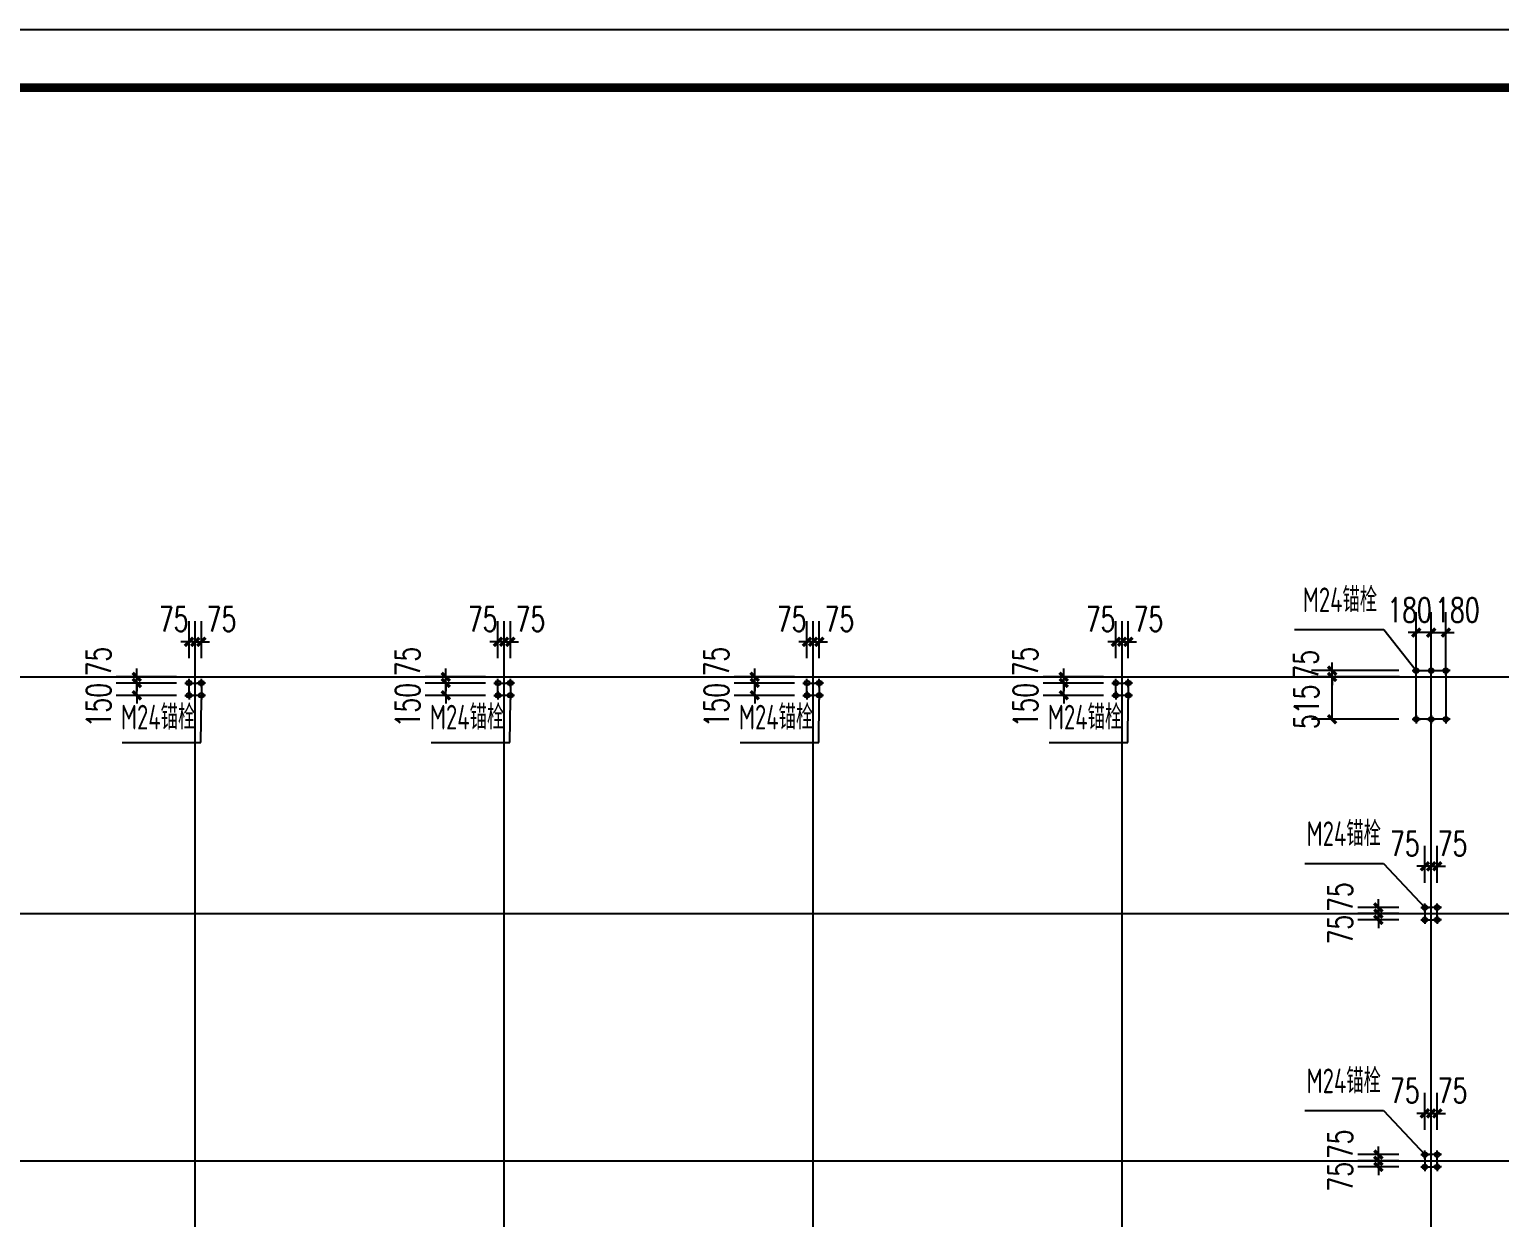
# Model space of a CAD drawing. Extents: x 180850 to 1399066, y 113487 to 334416.
# Drawn here: x 469407 to 505094, y 191532 to 220382 of the extents above; entities that cross this region are included whole.
import ezdxf
from ezdxf.enums import TextEntityAlignment as Align

# ---------------------------------------------------------------- set-up
doc = ezdxf.new("R2010")
doc.units = 0
doc.header["$LTSCALE"] = 1000
for name, color, linetype in [('AXIS', 3, 'Continuous'), ('DOTE', 1, 'Continuous'), ('PUB_TITLE', 4, 'Continuous'), ('TEXT', 7, 'Continuous')]:
    doc.layers.add(name, color=color, linetype=linetype)
doc.styles.add('_TCH_DIM_T3', font='SIMPLEX', dxfattribs={"width": 0.705882, "bigfont": 'GBCBIG'})
doc.styles.add('TSSD_Label', font='tssdeng.shx', dxfattribs={"width": 0.7, "bigfont": 'hztxt.shx'})
doc.dimstyles.new('TCH-200-2', dxfattribs={"dimtxt": 595, "dimasz": 200, "dimexe": 500, "dimexo": 600, "dimgap": 252.5, "dimtad": 1, "dimdec": 0, "dimlfac": 0.5, "dimzin": 0, "dimdsep": 46, "dimtxsty": '_TCH_DIM_T3', "dimblk": 'ARCHTICK', "dimcen": 0.09, "dimclrd": 124, "dimclre": 124, "dimclrt": 7, "dimazin": 2, "dimtfac": 1, "dimtdec": 0, "dimtix": 1, "dimtmove": 2, "dimatfit": 3, "dimfxl": 1, "dimtolj": 1, "dimtzin": 0, "dimarcsym": 0})

# ---------------------------------------------------------------- blocks, each defined once
blk = doc.blocks.new('_ArchTick')
at = {"color": 0, "linetype": 'ByBlock', "const_width": 0.4}
blk.add_lwpolyline([(-0.5, -0.5), (0.5, 0.5)], dxfattribs=at)
blk = doc.blocks.new('*D35')
at = {"color": 124, "linetype": 'ByBlock', "lineweight": -2, "transparency": 16777216}
for p, q in [((502152, 199062), (502152, 199262)), ((502651, 199062), (501652, 199062)), ((502651, 198912), (501652, 198912)), ((502152, 199062), (502152, 198912)), ((502152, 198912), (502152, 198712))]:
    blk.add_line(p, q, dxfattribs=at)
at = {"layer": 'Defpoints', "color": 0, "linetype": 'ByBlock', "transparency": 16777216}
for p in [(502152, 198912), (503251, 199062), (503251, 198912)]:
    blk.add_point(p, dxfattribs=at)
at = {"color": 124, "linetype": 'ByBlock', "lineweight": -2, "transparency": 16777216, "xscale": 200, "yscale": 200, "zscale": 200}
for p, rotation in [((502152, 199062), 270), ((502152, 198912), 90)]:
    blk.add_blockref('_ArchTick', p, dxfattribs=dict(at, rotation=rotation))
at = {"color": 7, "linetype": 'ByBlock', "transparency": 16777216, "insert": (501226, 199311), "char_height": 595, "attachment_point": 5, "rotation": 90, "style": '_TCH_DIM_T3'}
blk.add_mtext('\\A1;75', dxfattribs=at)
blk = doc.blocks.new('*D36')
at = {"color": 124, "linetype": 'ByBlock', "lineweight": -2, "transparency": 16777216}
for p, q in [((502651, 198912), (501652, 198912)), ((502152, 198912), (502152, 199112)), ((502152, 198762), (502152, 198912)), ((502651, 198762), (501652, 198762)), ((502152, 198762), (502152, 198562))]:
    blk.add_line(p, q, dxfattribs=at)
at = {"layer": 'Defpoints', "color": 0, "linetype": 'ByBlock', "transparency": 16777216}
for p in [(502152, 198912), (503251, 198912), (503251, 198762)]:
    blk.add_point(p, dxfattribs=at)
at = {"color": 124, "linetype": 'ByBlock', "lineweight": -2, "transparency": 16777216, "xscale": 200, "yscale": 200, "zscale": 200}
for p, rotation in [((502152, 198912), 270), ((502152, 198762), 90)]:
    blk.add_blockref('_ArchTick', p, dxfattribs=dict(at, rotation=rotation))
at = {"color": 7, "linetype": 'ByBlock', "transparency": 16777216, "insert": (501226, 198523), "char_height": 595, "attachment_point": 5, "rotation": 90, "style": '_TCH_DIM_T3'}
blk.add_mtext('\\A1;75', dxfattribs=at)
blk = doc.blocks.new('*D37')
at = {"color": 124, "linetype": 'ByBlock', "lineweight": -2, "transparency": 16777216}
for p, q in [((503281, 199662), (503281, 200562)), ((503431, 199662), (503431, 200562)), ((503281, 200062), (503081, 200062)), ((503431, 200062), (503281, 200062)), ((503431, 200062), (503631, 200062))]:
    blk.add_line(p, q, dxfattribs=at)
at = {"layer": 'Defpoints', "color": 0, "linetype": 'ByBlock', "transparency": 16777216}
for p in [(503281, 200062), (503281, 199062), (503431, 199062)]:
    blk.add_point(p, dxfattribs=at)
at = {"color": 124, "linetype": 'ByBlock', "lineweight": -2, "transparency": 16777216, "xscale": 200, "yscale": 200, "zscale": 200}
blk.add_blockref('_ArchTick', (503281, 200062), dxfattribs=at)
at = {"color": 124, "linetype": 'ByBlock', "lineweight": -2, "transparency": 16777216, "xscale": 200, "yscale": 200, "zscale": 200, "rotation": 180}
blk.add_blockref('_ArchTick', (503431, 200062), dxfattribs=at)
at = {"color": 7, "linetype": 'ByBlock', "transparency": 16777216, "insert": (502793, 200612), "char_height": 595, "attachment_point": 5, "style": '_TCH_DIM_T3'}
blk.add_mtext('\\A1;75', dxfattribs=at)
blk = doc.blocks.new('*D38')
at = {"color": 124, "linetype": 'ByBlock', "lineweight": -2, "transparency": 16777216}
for p, q in [((503431, 199662), (503431, 200562)), ((503581, 199662), (503581, 200562)), ((503431, 200062), (503231, 200062)), ((503431, 200062), (503581, 200062)), ((503581, 200062), (503781, 200062))]:
    blk.add_line(p, q, dxfattribs=at)
at = {"layer": 'Defpoints', "color": 0, "linetype": 'ByBlock', "transparency": 16777216}
for p in [(503581, 200062), (503431, 199062), (503581, 199062)]:
    blk.add_point(p, dxfattribs=at)
at = {"color": 124, "linetype": 'ByBlock', "lineweight": -2, "transparency": 16777216, "xscale": 200, "yscale": 200, "zscale": 200}
blk.add_blockref('_ArchTick', (503431, 200062), dxfattribs=at)
at = {"color": 124, "linetype": 'ByBlock', "lineweight": -2, "transparency": 16777216, "xscale": 200, "yscale": 200, "zscale": 200, "rotation": 180}
blk.add_blockref('_ArchTick', (503581, 200062), dxfattribs=at)
at = {"color": 7, "linetype": 'ByBlock', "transparency": 16777216, "insert": (503953, 200612), "char_height": 595, "attachment_point": 5, "style": '_TCH_DIM_T3'}
blk.add_mtext('\\A1;75', dxfattribs=at)
blk = doc.blocks.new('*D39')
at = {"color": 124, "linetype": 'ByBlock', "lineweight": -2, "transparency": 16777216}
for p, q in [((501029, 204812), (501029, 205012)), ((502651, 204812), (500529, 204812)), ((502661, 204662), (500529, 204662)), ((501029, 204662), (501029, 204812)), ((501029, 204662), (501029, 204462))]:
    blk.add_line(p, q, dxfattribs=at)
at = {"layer": 'Defpoints', "color": 0, "linetype": 'ByBlock', "transparency": 16777216}
for p in [(501029, 204812), (503251, 204812), (503261, 204662)]:
    blk.add_point(p, dxfattribs=at)
at = {"color": 124, "linetype": 'ByBlock', "lineweight": -2, "transparency": 16777216, "xscale": 200, "yscale": 200, "zscale": 200}
for p, rotation in [((501029, 204812), 270), ((501029, 204662), 90)]:
    blk.add_blockref('_ArchTick', p, dxfattribs=dict(at, rotation=rotation))
at = {"color": 7, "linetype": 'ByBlock', "transparency": 16777216, "insert": (500394, 204954), "char_height": 595, "attachment_point": 5, "rotation": 90, "style": '_TCH_DIM_T3'}
blk.add_mtext('\\A1;75', dxfattribs=at)
blk = doc.blocks.new('*D40')
at = {"color": 124, "linetype": 'ByBlock', "lineweight": -2, "transparency": 16777216}
for p, q in [((502651, 204662), (500529, 204662)), ((501029, 203632), (501029, 204662)), ((502651, 203632), (500529, 203632))]:
    blk.add_line(p, q, dxfattribs=at)
at = {"layer": 'Defpoints', "color": 0, "linetype": 'ByBlock', "transparency": 16777216}
for p in [(501029, 204662), (503251, 204662), (503251, 203632)]:
    blk.add_point(p, dxfattribs=at)
at = {"color": 124, "linetype": 'ByBlock', "lineweight": -2, "transparency": 16777216, "xscale": 200, "yscale": 200, "zscale": 200}
for p, rotation in [((501029, 204662), 90), ((501029, 203632), 270)]:
    blk.add_blockref('_ArchTick', p, dxfattribs=dict(at, rotation=rotation))
at = {"color": 7, "linetype": 'ByBlock', "transparency": 16777216, "insert": (500408, 203931), "char_height": 595, "attachment_point": 5, "rotation": 90, "style": '_TCH_DIM_T3'}
blk.add_mtext('\\A1;515', dxfattribs=at)
blk = doc.blocks.new('*D41')
at = {"color": 124, "linetype": 'ByBlock', "lineweight": -2, "transparency": 16777216}
for p, q in [((503431, 204912), (503431, 206236)), ((503791, 204912), (503791, 206236)), ((503431, 205736), (503231, 205736)), ((503431, 205736), (503791, 205736)), ((503791, 205736), (503991, 205736))]:
    blk.add_line(p, q, dxfattribs=at)
at = {"layer": 'Defpoints', "color": 0, "linetype": 'ByBlock', "transparency": 16777216}
for p in [(503791, 205736), (503431, 204312), (503791, 204312)]:
    blk.add_point(p, dxfattribs=at)
at = {"color": 124, "linetype": 'ByBlock', "lineweight": -2, "transparency": 16777216, "xscale": 200, "yscale": 200, "zscale": 200}
blk.add_blockref('_ArchTick', (503431, 205736), dxfattribs=at)
at = {"color": 124, "linetype": 'ByBlock', "lineweight": -2, "transparency": 16777216, "xscale": 200, "yscale": 200, "zscale": 200, "rotation": 180}
blk.add_blockref('_ArchTick', (503791, 205736), dxfattribs=at)
at = {"color": 7, "linetype": 'ByBlock', "transparency": 16777216, "insert": (504069, 206286), "char_height": 595, "attachment_point": 5, "style": '_TCH_DIM_T3'}
blk.add_mtext('\\A1;180', dxfattribs=at)
blk = doc.blocks.new('*D42')
at = {"color": 124, "linetype": 'ByBlock', "lineweight": -2, "transparency": 16777216}
for p, q in [((503071, 204912), (503071, 206236)), ((503431, 204912), (503431, 206236)), ((503071, 205736), (502871, 205736)), ((503431, 205736), (503071, 205736)), ((503431, 205736), (503631, 205736))]:
    blk.add_line(p, q, dxfattribs=at)
at = {"layer": 'Defpoints', "color": 0, "linetype": 'ByBlock', "transparency": 16777216}
for p in [(503071, 205736), (503071, 204312), (503431, 204312)]:
    blk.add_point(p, dxfattribs=at)
at = {"color": 124, "linetype": 'ByBlock', "lineweight": -2, "transparency": 16777216, "xscale": 200, "yscale": 200, "zscale": 200}
blk.add_blockref('_ArchTick', (503071, 205736), dxfattribs=at)
at = {"color": 124, "linetype": 'ByBlock', "lineweight": -2, "transparency": 16777216, "xscale": 200, "yscale": 200, "zscale": 200, "rotation": 180}
blk.add_blockref('_ArchTick', (503431, 205736), dxfattribs=at)
at = {"color": 7, "linetype": 'ByBlock', "transparency": 16777216, "insert": (502909, 206286), "char_height": 595, "attachment_point": 5, "style": '_TCH_DIM_T3'}
blk.add_mtext('\\A1;180', dxfattribs=at)
blk = doc.blocks.new('*D1096')
at = {"color": 124, "linetype": 'ByBlock', "lineweight": -2, "transparency": 16777216}
for p, q in [((502152, 193062), (502152, 193262)), ((502651, 193062), (501652, 193062)), ((502651, 192912), (501652, 192912)), ((502152, 193062), (502152, 192912)), ((502152, 192912), (502152, 192712))]:
    blk.add_line(p, q, dxfattribs=at)
at = {"layer": 'Defpoints', "color": 0, "linetype": 'ByBlock', "transparency": 16777216}
for p in [(502152, 192912), (503251, 193062), (503251, 192912)]:
    blk.add_point(p, dxfattribs=at)
at = {"color": 124, "linetype": 'ByBlock', "lineweight": -2, "transparency": 16777216, "xscale": 200, "yscale": 200, "zscale": 200}
for p, rotation in [((502152, 193062), 270), ((502152, 192912), 90)]:
    blk.add_blockref('_ArchTick', p, dxfattribs=dict(at, rotation=rotation))
at = {"color": 7, "linetype": 'ByBlock', "transparency": 16777216, "insert": (501226, 193311), "char_height": 595, "attachment_point": 5, "rotation": 90, "style": '_TCH_DIM_T3'}
blk.add_mtext('\\A1;75', dxfattribs=at)
blk = doc.blocks.new('*D1097')
at = {"color": 124, "linetype": 'ByBlock', "lineweight": -2, "transparency": 16777216}
for p, q in [((502152, 192912), (502152, 193112)), ((502651, 192912), (501652, 192912)), ((502651, 192762), (501652, 192762)), ((502152, 192762), (502152, 192912)), ((502152, 192762), (502152, 192562))]:
    blk.add_line(p, q, dxfattribs=at)
at = {"layer": 'Defpoints', "color": 0, "linetype": 'ByBlock', "transparency": 16777216}
for p in [(502152, 192912), (503251, 192912), (503251, 192762)]:
    blk.add_point(p, dxfattribs=at)
at = {"color": 124, "linetype": 'ByBlock', "lineweight": -2, "transparency": 16777216, "xscale": 200, "yscale": 200, "zscale": 200}
for p, rotation in [((502152, 192912), 270), ((502152, 192762), 90)]:
    blk.add_blockref('_ArchTick', p, dxfattribs=dict(at, rotation=rotation))
at = {"color": 7, "linetype": 'ByBlock', "transparency": 16777216, "insert": (501226, 192523), "char_height": 595, "attachment_point": 5, "rotation": 90, "style": '_TCH_DIM_T3'}
blk.add_mtext('\\A1;75', dxfattribs=at)
blk = doc.blocks.new('*D1098')
at = {"color": 124, "linetype": 'ByBlock', "lineweight": -2, "transparency": 16777216}
for p, q in [((503281, 193662), (503281, 194562)), ((503431, 193662), (503431, 194562)), ((503281, 194062), (503081, 194062)), ((503431, 194062), (503281, 194062)), ((503431, 194062), (503631, 194062))]:
    blk.add_line(p, q, dxfattribs=at)
at = {"layer": 'Defpoints', "color": 0, "linetype": 'ByBlock', "transparency": 16777216}
for p in [(503281, 194062), (503281, 193062), (503431, 193062)]:
    blk.add_point(p, dxfattribs=at)
at = {"color": 124, "linetype": 'ByBlock', "lineweight": -2, "transparency": 16777216, "xscale": 200, "yscale": 200, "zscale": 200}
blk.add_blockref('_ArchTick', (503281, 194062), dxfattribs=at)
at = {"color": 124, "linetype": 'ByBlock', "lineweight": -2, "transparency": 16777216, "xscale": 200, "yscale": 200, "zscale": 200, "rotation": 180}
blk.add_blockref('_ArchTick', (503431, 194062), dxfattribs=at)
at = {"color": 7, "linetype": 'ByBlock', "transparency": 16777216, "insert": (502793, 194612), "char_height": 595, "attachment_point": 5, "style": '_TCH_DIM_T3'}
blk.add_mtext('\\A1;75', dxfattribs=at)
blk = doc.blocks.new('*D1099')
at = {"color": 124, "linetype": 'ByBlock', "lineweight": -2, "transparency": 16777216}
for p, q in [((503431, 193662), (503431, 194562)), ((503581, 193662), (503581, 194562)), ((503431, 194062), (503231, 194062)), ((503431, 194062), (503581, 194062)), ((503581, 194062), (503781, 194062))]:
    blk.add_line(p, q, dxfattribs=at)
at = {"layer": 'Defpoints', "color": 0, "linetype": 'ByBlock', "transparency": 16777216}
for p in [(503581, 194062), (503431, 193062), (503581, 193062)]:
    blk.add_point(p, dxfattribs=at)
at = {"color": 124, "linetype": 'ByBlock', "lineweight": -2, "transparency": 16777216, "xscale": 200, "yscale": 200, "zscale": 200}
blk.add_blockref('_ArchTick', (503431, 194062), dxfattribs=at)
at = {"color": 124, "linetype": 'ByBlock', "lineweight": -2, "transparency": 16777216, "xscale": 200, "yscale": 200, "zscale": 200, "rotation": 180}
blk.add_blockref('_ArchTick', (503581, 194062), dxfattribs=at)
at = {"color": 7, "linetype": 'ByBlock', "transparency": 16777216, "insert": (503953, 194612), "char_height": 595, "attachment_point": 5, "style": '_TCH_DIM_T3'}
blk.add_mtext('\\A1;75', dxfattribs=at)
blk = doc.blocks.new('*D1145')
at = {"color": 124, "linetype": 'ByBlock', "lineweight": -2, "transparency": 16777216}
for p, q in [((494513, 204662), (494513, 204862)), ((495481, 204662), (494013, 204662)), ((495481, 204512), (494013, 204512)), ((494513, 204512), (494513, 204662)), ((494513, 204512), (494513, 204312))]:
    blk.add_line(p, q, dxfattribs=at)
at = {"layer": 'Defpoints', "color": 0, "linetype": 'ByBlock', "transparency": 16777216}
for p in [(494513, 204662), (496081, 204662), (496081, 204512)]:
    blk.add_point(p, dxfattribs=at)
at = {"color": 124, "linetype": 'ByBlock', "lineweight": -2, "transparency": 16777216, "xscale": 200, "yscale": 200, "zscale": 200}
for p, rotation in [((494513, 204662), 270), ((494513, 204512), 90)]:
    blk.add_blockref('_ArchTick', p, dxfattribs=dict(at, rotation=rotation))
at = {"color": 7, "linetype": 'ByBlock', "transparency": 16777216, "insert": (493587, 205031), "char_height": 595, "attachment_point": 5, "rotation": 90, "style": '_TCH_DIM_T3'}
blk.add_mtext('\\A1;75', dxfattribs=at)
blk = doc.blocks.new('*D1146')
at = {"color": 124, "linetype": 'ByBlock', "lineweight": -2, "transparency": 16777216}
for p, q in [((495481, 204512), (494013, 204512)), ((494513, 204512), (494513, 204712)), ((494513, 204212), (494513, 204512)), ((495481, 204212), (494013, 204212)), ((494513, 204212), (494513, 204012))]:
    blk.add_line(p, q, dxfattribs=at)
at = {"layer": 'Defpoints', "color": 0, "linetype": 'ByBlock', "transparency": 16777216}
for p in [(494513, 204512), (496081, 204512), (496081, 204212)]:
    blk.add_point(p, dxfattribs=at)
at = {"color": 124, "linetype": 'ByBlock', "lineweight": -2, "transparency": 16777216, "xscale": 200, "yscale": 200, "zscale": 200}
for p, rotation in [((494513, 204512), 270), ((494513, 204212), 90)]:
    blk.add_blockref('_ArchTick', p, dxfattribs=dict(at, rotation=rotation))
at = {"color": 7, "linetype": 'ByBlock', "transparency": 16777216, "insert": (493587, 203973), "char_height": 595, "attachment_point": 5, "rotation": 90, "style": '_TCH_DIM_T3'}
blk.add_mtext('\\A1;150', dxfattribs=at)
blk = doc.blocks.new('*D1147')
at = {"color": 124, "linetype": 'ByBlock', "lineweight": -2, "transparency": 16777216}
for p, q in [((495931, 205112), (495931, 206012)), ((496081, 205112), (496081, 206012)), ((495931, 205512), (495731, 205512)), ((495931, 205512), (496081, 205512)), ((496081, 205512), (496281, 205512))]:
    blk.add_line(p, q, dxfattribs=at)
at = {"layer": 'Defpoints', "color": 0, "linetype": 'ByBlock', "transparency": 16777216}
for p in [(496081, 205512), (495931, 204512), (496081, 204512)]:
    blk.add_point(p, dxfattribs=at)
at = {"color": 124, "linetype": 'ByBlock', "lineweight": -2, "transparency": 16777216, "xscale": 200, "yscale": 200, "zscale": 200}
blk.add_blockref('_ArchTick', (495931, 205512), dxfattribs=at)
at = {"color": 124, "linetype": 'ByBlock', "lineweight": -2, "transparency": 16777216, "xscale": 200, "yscale": 200, "zscale": 200, "rotation": 180}
blk.add_blockref('_ArchTick', (496081, 205512), dxfattribs=at)
at = {"color": 7, "linetype": 'ByBlock', "transparency": 16777216, "insert": (496569, 206062), "char_height": 595, "attachment_point": 5, "style": '_TCH_DIM_T3'}
blk.add_mtext('\\A1;75', dxfattribs=at)
blk = doc.blocks.new('*D1148')
at = {"color": 124, "linetype": 'ByBlock', "lineweight": -2, "transparency": 16777216}
for p, q in [((495781, 205112), (495781, 206012)), ((495931, 205112), (495931, 206012)), ((495781, 205512), (495581, 205512)), ((495931, 205512), (495781, 205512)), ((495931, 205512), (496131, 205512))]:
    blk.add_line(p, q, dxfattribs=at)
at = {"layer": 'Defpoints', "color": 0, "linetype": 'ByBlock', "transparency": 16777216}
for p in [(495781, 205512), (495781, 204512), (495931, 204512)]:
    blk.add_point(p, dxfattribs=at)
at = {"color": 124, "linetype": 'ByBlock', "lineweight": -2, "transparency": 16777216, "xscale": 200, "yscale": 200, "zscale": 200}
blk.add_blockref('_ArchTick', (495781, 205512), dxfattribs=at)
at = {"color": 124, "linetype": 'ByBlock', "lineweight": -2, "transparency": 16777216, "xscale": 200, "yscale": 200, "zscale": 200, "rotation": 180}
blk.add_blockref('_ArchTick', (495931, 205512), dxfattribs=at)
at = {"color": 7, "linetype": 'ByBlock', "transparency": 16777216, "insert": (495409, 206062), "char_height": 595, "attachment_point": 5, "style": '_TCH_DIM_T3'}
blk.add_mtext('\\A1;75', dxfattribs=at)
blk = doc.blocks.new('*D1157')
at = {"color": 124, "linetype": 'ByBlock', "lineweight": -2, "transparency": 16777216}
for p, q in [((487013, 204662), (487013, 204862)), ((487981, 204662), (486513, 204662)), ((487981, 204512), (486513, 204512)), ((487013, 204512), (487013, 204662)), ((487013, 204512), (487013, 204312))]:
    blk.add_line(p, q, dxfattribs=at)
at = {"layer": 'Defpoints', "color": 0, "linetype": 'ByBlock', "transparency": 16777216}
for p in [(487013, 204662), (488581, 204662), (488581, 204512)]:
    blk.add_point(p, dxfattribs=at)
at = {"color": 124, "linetype": 'ByBlock', "lineweight": -2, "transparency": 16777216, "xscale": 200, "yscale": 200, "zscale": 200}
for p, rotation in [((487013, 204662), 270), ((487013, 204512), 90)]:
    blk.add_blockref('_ArchTick', p, dxfattribs=dict(at, rotation=rotation))
at = {"color": 7, "linetype": 'ByBlock', "transparency": 16777216, "insert": (486087, 205031), "char_height": 595, "attachment_point": 5, "rotation": 90, "style": '_TCH_DIM_T3'}
blk.add_mtext('\\A1;75', dxfattribs=at)
blk = doc.blocks.new('*D1158')
at = {"color": 124, "linetype": 'ByBlock', "lineweight": -2, "transparency": 16777216}
for p, q in [((487981, 204512), (486513, 204512)), ((487013, 204512), (487013, 204712)), ((487013, 204212), (487013, 204512)), ((487981, 204212), (486513, 204212)), ((487013, 204212), (487013, 204012))]:
    blk.add_line(p, q, dxfattribs=at)
at = {"layer": 'Defpoints', "color": 0, "linetype": 'ByBlock', "transparency": 16777216}
for p in [(487013, 204512), (488581, 204512), (488581, 204212)]:
    blk.add_point(p, dxfattribs=at)
at = {"color": 124, "linetype": 'ByBlock', "lineweight": -2, "transparency": 16777216, "xscale": 200, "yscale": 200, "zscale": 200}
for p, rotation in [((487013, 204512), 270), ((487013, 204212), 90)]:
    blk.add_blockref('_ArchTick', p, dxfattribs=dict(at, rotation=rotation))
at = {"color": 7, "linetype": 'ByBlock', "transparency": 16777216, "insert": (486087, 203973), "char_height": 595, "attachment_point": 5, "rotation": 90, "style": '_TCH_DIM_T3'}
blk.add_mtext('\\A1;150', dxfattribs=at)
blk = doc.blocks.new('*D1159')
at = {"color": 124, "linetype": 'ByBlock', "lineweight": -2, "transparency": 16777216}
for p, q in [((488431, 205112), (488431, 206012)), ((488581, 205112), (488581, 206012)), ((488431, 205512), (488231, 205512)), ((488431, 205512), (488581, 205512)), ((488581, 205512), (488781, 205512))]:
    blk.add_line(p, q, dxfattribs=at)
at = {"layer": 'Defpoints', "color": 0, "linetype": 'ByBlock', "transparency": 16777216}
for p in [(488581, 205512), (488431, 204512), (488581, 204512)]:
    blk.add_point(p, dxfattribs=at)
at = {"color": 124, "linetype": 'ByBlock', "lineweight": -2, "transparency": 16777216, "xscale": 200, "yscale": 200, "zscale": 200}
blk.add_blockref('_ArchTick', (488431, 205512), dxfattribs=at)
at = {"color": 124, "linetype": 'ByBlock', "lineweight": -2, "transparency": 16777216, "xscale": 200, "yscale": 200, "zscale": 200, "rotation": 180}
blk.add_blockref('_ArchTick', (488581, 205512), dxfattribs=at)
at = {"color": 7, "linetype": 'ByBlock', "transparency": 16777216, "insert": (489069, 206062), "char_height": 595, "attachment_point": 5, "style": '_TCH_DIM_T3'}
blk.add_mtext('\\A1;75', dxfattribs=at)
blk = doc.blocks.new('*D1160')
at = {"color": 124, "linetype": 'ByBlock', "lineweight": -2, "transparency": 16777216}
for p, q in [((488281, 205112), (488281, 206012)), ((488431, 205112), (488431, 206012)), ((488281, 205512), (488081, 205512)), ((488431, 205512), (488281, 205512)), ((488431, 205512), (488631, 205512))]:
    blk.add_line(p, q, dxfattribs=at)
at = {"layer": 'Defpoints', "color": 0, "linetype": 'ByBlock', "transparency": 16777216}
for p in [(488281, 205512), (488281, 204512), (488431, 204512)]:
    blk.add_point(p, dxfattribs=at)
at = {"color": 124, "linetype": 'ByBlock', "lineweight": -2, "transparency": 16777216, "xscale": 200, "yscale": 200, "zscale": 200}
blk.add_blockref('_ArchTick', (488281, 205512), dxfattribs=at)
at = {"color": 124, "linetype": 'ByBlock', "lineweight": -2, "transparency": 16777216, "xscale": 200, "yscale": 200, "zscale": 200, "rotation": 180}
blk.add_blockref('_ArchTick', (488431, 205512), dxfattribs=at)
at = {"color": 7, "linetype": 'ByBlock', "transparency": 16777216, "insert": (487909, 206062), "char_height": 595, "attachment_point": 5, "style": '_TCH_DIM_T3'}
blk.add_mtext('\\A1;75', dxfattribs=at)
blk = doc.blocks.new('*D1169')
at = {"color": 124, "linetype": 'ByBlock', "lineweight": -2, "transparency": 16777216}
for p, q in [((479513, 204662), (479513, 204862)), ((480481, 204662), (479013, 204662)), ((480481, 204512), (479013, 204512)), ((479513, 204512), (479513, 204662)), ((479513, 204512), (479513, 204312))]:
    blk.add_line(p, q, dxfattribs=at)
at = {"layer": 'Defpoints', "color": 0, "linetype": 'ByBlock', "transparency": 16777216}
for p in [(479513, 204662), (481081, 204662), (481081, 204512)]:
    blk.add_point(p, dxfattribs=at)
at = {"color": 124, "linetype": 'ByBlock', "lineweight": -2, "transparency": 16777216, "xscale": 200, "yscale": 200, "zscale": 200}
for p, rotation in [((479513, 204662), 270), ((479513, 204512), 90)]:
    blk.add_blockref('_ArchTick', p, dxfattribs=dict(at, rotation=rotation))
at = {"color": 7, "linetype": 'ByBlock', "transparency": 16777216, "insert": (478587, 205031), "char_height": 595, "attachment_point": 5, "rotation": 90, "style": '_TCH_DIM_T3'}
blk.add_mtext('\\A1;75', dxfattribs=at)
blk = doc.blocks.new('*D1170')
at = {"color": 124, "linetype": 'ByBlock', "lineweight": -2, "transparency": 16777216}
for p, q in [((480481, 204512), (479013, 204512)), ((479513, 204512), (479513, 204712)), ((479513, 204212), (479513, 204512)), ((480481, 204212), (479013, 204212)), ((479513, 204212), (479513, 204012))]:
    blk.add_line(p, q, dxfattribs=at)
at = {"layer": 'Defpoints', "color": 0, "linetype": 'ByBlock', "transparency": 16777216}
for p in [(479513, 204512), (481081, 204512), (481081, 204212)]:
    blk.add_point(p, dxfattribs=at)
at = {"color": 124, "linetype": 'ByBlock', "lineweight": -2, "transparency": 16777216, "xscale": 200, "yscale": 200, "zscale": 200}
for p, rotation in [((479513, 204512), 270), ((479513, 204212), 90)]:
    blk.add_blockref('_ArchTick', p, dxfattribs=dict(at, rotation=rotation))
at = {"color": 7, "linetype": 'ByBlock', "transparency": 16777216, "insert": (478587, 203973), "char_height": 595, "attachment_point": 5, "rotation": 90, "style": '_TCH_DIM_T3'}
blk.add_mtext('\\A1;150', dxfattribs=at)
blk = doc.blocks.new('*D1171')
at = {"color": 124, "linetype": 'ByBlock', "lineweight": -2, "transparency": 16777216}
for p, q in [((480931, 205112), (480931, 206012)), ((481081, 205112), (481081, 206012)), ((480931, 205512), (480731, 205512)), ((480931, 205512), (481081, 205512)), ((481081, 205512), (481281, 205512))]:
    blk.add_line(p, q, dxfattribs=at)
at = {"layer": 'Defpoints', "color": 0, "linetype": 'ByBlock', "transparency": 16777216}
for p in [(481081, 205512), (480931, 204512), (481081, 204512)]:
    blk.add_point(p, dxfattribs=at)
at = {"color": 124, "linetype": 'ByBlock', "lineweight": -2, "transparency": 16777216, "xscale": 200, "yscale": 200, "zscale": 200}
blk.add_blockref('_ArchTick', (480931, 205512), dxfattribs=at)
at = {"color": 124, "linetype": 'ByBlock', "lineweight": -2, "transparency": 16777216, "xscale": 200, "yscale": 200, "zscale": 200, "rotation": 180}
blk.add_blockref('_ArchTick', (481081, 205512), dxfattribs=at)
at = {"color": 7, "linetype": 'ByBlock', "transparency": 16777216, "insert": (481569, 206062), "char_height": 595, "attachment_point": 5, "style": '_TCH_DIM_T3'}
blk.add_mtext('\\A1;75', dxfattribs=at)
blk = doc.blocks.new('*D1172')
at = {"color": 124, "linetype": 'ByBlock', "lineweight": -2, "transparency": 16777216}
for p, q in [((480781, 205112), (480781, 206012)), ((480931, 205112), (480931, 206012)), ((480781, 205512), (480581, 205512)), ((480931, 205512), (480781, 205512)), ((480931, 205512), (481131, 205512))]:
    blk.add_line(p, q, dxfattribs=at)
at = {"layer": 'Defpoints', "color": 0, "linetype": 'ByBlock', "transparency": 16777216}
for p in [(480781, 205512), (480781, 204512), (480931, 204512)]:
    blk.add_point(p, dxfattribs=at)
at = {"color": 124, "linetype": 'ByBlock', "lineweight": -2, "transparency": 16777216, "xscale": 200, "yscale": 200, "zscale": 200}
blk.add_blockref('_ArchTick', (480781, 205512), dxfattribs=at)
at = {"color": 124, "linetype": 'ByBlock', "lineweight": -2, "transparency": 16777216, "xscale": 200, "yscale": 200, "zscale": 200, "rotation": 180}
blk.add_blockref('_ArchTick', (480931, 205512), dxfattribs=at)
at = {"color": 7, "linetype": 'ByBlock', "transparency": 16777216, "insert": (480409, 206062), "char_height": 595, "attachment_point": 5, "style": '_TCH_DIM_T3'}
blk.add_mtext('\\A1;75', dxfattribs=at)
blk = doc.blocks.new('*D1181')
at = {"color": 124, "linetype": 'ByBlock', "lineweight": -2, "transparency": 16777216}
for p, q in [((472013, 204662), (472013, 204862)), ((472981, 204662), (471513, 204662)), ((472981, 204512), (471513, 204512)), ((472013, 204512), (472013, 204662)), ((472013, 204512), (472013, 204312))]:
    blk.add_line(p, q, dxfattribs=at)
at = {"layer": 'Defpoints', "color": 0, "linetype": 'ByBlock', "transparency": 16777216}
for p in [(472013, 204662), (473581, 204662), (473581, 204512)]:
    blk.add_point(p, dxfattribs=at)
at = {"color": 124, "linetype": 'ByBlock', "lineweight": -2, "transparency": 16777216, "xscale": 200, "yscale": 200, "zscale": 200}
for p, rotation in [((472013, 204662), 270), ((472013, 204512), 90)]:
    blk.add_blockref('_ArchTick', p, dxfattribs=dict(at, rotation=rotation))
at = {"color": 7, "linetype": 'ByBlock', "transparency": 16777216, "insert": (471087, 205031), "char_height": 595, "attachment_point": 5, "rotation": 90, "style": '_TCH_DIM_T3'}
blk.add_mtext('\\A1;75', dxfattribs=at)
blk = doc.blocks.new('*D1182')
at = {"color": 124, "linetype": 'ByBlock', "lineweight": -2, "transparency": 16777216}
for p, q in [((472981, 204512), (471513, 204512)), ((472013, 204512), (472013, 204712)), ((472013, 204212), (472013, 204512)), ((472981, 204212), (471513, 204212)), ((472013, 204212), (472013, 204012))]:
    blk.add_line(p, q, dxfattribs=at)
at = {"layer": 'Defpoints', "color": 0, "linetype": 'ByBlock', "transparency": 16777216}
for p in [(472013, 204512), (473581, 204512), (473581, 204212)]:
    blk.add_point(p, dxfattribs=at)
at = {"color": 124, "linetype": 'ByBlock', "lineweight": -2, "transparency": 16777216, "xscale": 200, "yscale": 200, "zscale": 200}
for p, rotation in [((472013, 204512), 270), ((472013, 204212), 90)]:
    blk.add_blockref('_ArchTick', p, dxfattribs=dict(at, rotation=rotation))
at = {"color": 7, "linetype": 'ByBlock', "transparency": 16777216, "insert": (471087, 203973), "char_height": 595, "attachment_point": 5, "rotation": 90, "style": '_TCH_DIM_T3'}
blk.add_mtext('\\A1;150', dxfattribs=at)
blk = doc.blocks.new('*D1183')
at = {"color": 124, "linetype": 'ByBlock', "lineweight": -2, "transparency": 16777216}
for p, q in [((473431, 205112), (473431, 206012)), ((473581, 205112), (473581, 206012)), ((473431, 205512), (473231, 205512)), ((473431, 205512), (473581, 205512)), ((473581, 205512), (473781, 205512))]:
    blk.add_line(p, q, dxfattribs=at)
at = {"layer": 'Defpoints', "color": 0, "linetype": 'ByBlock', "transparency": 16777216}
for p in [(473581, 205512), (473431, 204512), (473581, 204512)]:
    blk.add_point(p, dxfattribs=at)
at = {"color": 124, "linetype": 'ByBlock', "lineweight": -2, "transparency": 16777216, "xscale": 200, "yscale": 200, "zscale": 200}
blk.add_blockref('_ArchTick', (473431, 205512), dxfattribs=at)
at = {"color": 124, "linetype": 'ByBlock', "lineweight": -2, "transparency": 16777216, "xscale": 200, "yscale": 200, "zscale": 200, "rotation": 180}
blk.add_blockref('_ArchTick', (473581, 205512), dxfattribs=at)
at = {"color": 7, "linetype": 'ByBlock', "transparency": 16777216, "insert": (474069, 206062), "char_height": 595, "attachment_point": 5, "style": '_TCH_DIM_T3'}
blk.add_mtext('\\A1;75', dxfattribs=at)
blk = doc.blocks.new('*D1184')
at = {"color": 124, "linetype": 'ByBlock', "lineweight": -2, "transparency": 16777216}
for p, q in [((473281, 205112), (473281, 206012)), ((473431, 205112), (473431, 206012)), ((473281, 205512), (473081, 205512)), ((473431, 205512), (473281, 205512)), ((473431, 205512), (473631, 205512))]:
    blk.add_line(p, q, dxfattribs=at)
at = {"layer": 'Defpoints', "color": 0, "linetype": 'ByBlock', "transparency": 16777216}
for p in [(473281, 205512), (473281, 204512), (473431, 204512)]:
    blk.add_point(p, dxfattribs=at)
at = {"color": 124, "linetype": 'ByBlock', "lineweight": -2, "transparency": 16777216, "xscale": 200, "yscale": 200, "zscale": 200}
blk.add_blockref('_ArchTick', (473281, 205512), dxfattribs=at)
at = {"color": 124, "linetype": 'ByBlock', "lineweight": -2, "transparency": 16777216, "xscale": 200, "yscale": 200, "zscale": 200, "rotation": 180}
blk.add_blockref('_ArchTick', (473431, 205512), dxfattribs=at)
at = {"color": 7, "linetype": 'ByBlock', "transparency": 16777216, "insert": (472909, 206062), "char_height": 595, "attachment_point": 5, "style": '_TCH_DIM_T3'}
blk.add_mtext('\\A1;75', dxfattribs=at)

msp = doc.modelspace()

# ---------------------------------------------------------------- linework, layer by layer
for centre in [(503071.08, 204811.63), (503431.08, 204811.63), (503791.08, 204811.63), (473281.08, 204511.63), (473581.08, 204511.63), (480781.08, 204511.63), (481081.08, 204511.63), (488281.08, 204511.63), (488581.08, 204511.63), (495781.08, 204511.63), (496081.08, 204511.63), (473281.08, 204211.63), (473581.08, 204211.63), (480781.08, 204211.63), (481081.08, 204211.63), (488281.08, 204211.63), (488581.08, 204211.63), (495781.08, 204211.63), (496081.08, 204211.63), (503071.08, 203631.63), (503431.08, 203631.63), (503791.08, 203631.63), (503281.08, 199061.63), (503281.08, 198761.63), (503581.08, 199061.63), (503581.08, 198761.63), (503281.08, 193061.63), (503581.08, 193061.63), (503281.08, 192761.63), (503581.08, 192761.63)]:
    msp.add_circle(centre, 58.52)
at = {"layer": 'AXIS'}
for p, q in [((500116.79, 205810.55), (502286.68, 205810.55)), ((502286.68, 205810.55), (503071.08, 204811.63)), ((503071.08, 204710.96), (503071.08, 204912.3)), ((503431.08, 204710.96), (503431.08, 204912.3)), ((503791.08, 204710.96), (503791.08, 204912.3)), ((473180.41, 204511.63), (473381.75, 204511.63)), ((473281.08, 204410.96), (473281.08, 204612.3)), ((473681.75, 204511.63), (473480.41, 204511.63)), ((473581.08, 204410.96), (473581.08, 204612.3)), ((480680.41, 204511.63), (480881.75, 204511.63)), ((480781.08, 204410.96), (480781.08, 204612.3)), ((481181.75, 204511.63), (480980.41, 204511.63)), ((481081.08, 204410.96), (481081.08, 204612.3)), ((488180.41, 204511.63), (488381.75, 204511.63)), ((488281.08, 204410.96), (488281.08, 204612.3)), ((488681.75, 204511.63), (488480.41, 204511.63)), ((488581.08, 204410.96), (488581.08, 204612.3)), ((495680.41, 204511.63), (495881.75, 204511.63)), ((495781.08, 204410.96), (495781.08, 204612.3)), ((496181.75, 204511.63), (495980.41, 204511.63)), ((496081.08, 204410.96), (496081.08, 204612.3)), ((502970.41, 204811.63), (503171.75, 204811.63)), ((503330.41, 204811.63), (503531.75, 204811.63)), ((503891.75, 204811.63), (503710.41, 204811.63)), ((473180.41, 204211.63), (473381.75, 204211.63)), ((473281.08, 204312.3), (473281.08, 204110.96)), ((473681.75, 204211.63), (473480.41, 204211.63)), ((473581.08, 204312.3), (473581.08, 204110.96)), ((480680.41, 204211.63), (480881.75, 204211.63)), ((480781.08, 204312.3), (480781.08, 204110.96)), ((481181.75, 204211.63), (480980.41, 204211.63)), ((481081.08, 204312.3), (481081.08, 204110.96)), ((488180.41, 204211.63), (488381.75, 204211.63)), ((488281.08, 204312.3), (488281.08, 204110.96)), ((488681.75, 204211.63), (488480.41, 204211.63)), ((488581.08, 204312.3), (488581.08, 204110.96)), ((495680.41, 204211.63), (495881.75, 204211.63)), ((495781.08, 204312.3), (495781.08, 204110.96)), ((496181.75, 204211.63), (495980.41, 204211.63)), ((496081.08, 204312.3), (496081.08, 204110.96)), ((473570.34, 203067.19), (473581.08, 204110.96)), ((481070.34, 203067.19), (481081.08, 204110.96)), ((488570.34, 203067.19), (488581.08, 204110.96)), ((496070.34, 203067.19), (496081.08, 204110.96)), ((502970.41, 203631.63), (503171.75, 203631.63)), ((503071.08, 203732.3), (503071.08, 203530.96)), ((503330.41, 203631.63), (503531.75, 203631.63)), ((503431.08, 203732.3), (503431.08, 203530.96)), ((503891.75, 203631.63), (503710.41, 203631.63)), ((503791.08, 203732.3), (503791.08, 203530.96)), ((471659.77, 203066.19), (473570.33, 203066.19)), ((479159.77, 203066.19), (481070.33, 203066.19)), ((486659.77, 203066.19), (488570.33, 203066.19)), ((494159.77, 203066.19), (496070.33, 203066.19)), ((500363.52, 200130.58), (502274.08, 200130.58)), ((502274.08, 200130.58), (503281.08, 199061.63)), ((503281.08, 198960.96), (503281.08, 199162.3)), ((503581.08, 198960.96), (503581.08, 199162.3)), ((503180.41, 199061.63), (503381.75, 199061.63)), ((503281.08, 198862.3), (503281.08, 198660.96)), ((503681.75, 199061.63), (503480.41, 199061.63)), ((503581.08, 198862.3), (503581.08, 198660.96)), ((503180.41, 198761.63), (503381.75, 198761.63)), ((503681.75, 198761.63), (503480.41, 198761.63)), ((500363.52, 194130.58), (502274.08, 194130.58)), ((502274.08, 194130.58), (503281.08, 193061.63)), ((503281.08, 192960.96), (503281.08, 193162.3)), ((503581.08, 192960.96), (503581.08, 193162.3)), ((503180.41, 193061.63), (503381.75, 193061.63)), ((503180.41, 192761.63), (503381.75, 192761.63)), ((503281.08, 192862.3), (503281.08, 192660.96)), ((503681.75, 193061.63), (503480.41, 193061.63)), ((503681.75, 192761.63), (503480.41, 192761.63)), ((503581.08, 192862.3), (503581.08, 192660.96))]:
    msp.add_line(p, q, dxfattribs=at)
at = {"layer": 'DOTE'}
for p, q in [((473431.08, 168036.63), (473431.08, 205786.63)), ((480931.08, 168036.63), (480931.08, 205786.63)), ((488431.08, 168036.63), (488431.08, 205786.63)), ((495931.08, 168036.63), (495931.08, 205786.63)), ((503431.08, 168036.63), (503431.08, 205786.63)), ((450056.08, 204661.63), (512531.08, 204661.63)), ((450056.08, 198911.63), (512531.08, 198911.63)), ((450056.08, 192911.63), (512531.08, 192911.63))]:
    msp.add_line(p, q, dxfattribs=at)
for points in [[(473281.08, 204511.63), (473581.08, 204511.63), (473581.08, 204211.63), (473281.08, 204211.63)], [(480781.08, 204511.63), (481081.08, 204511.63), (481081.08, 204211.63), (480781.08, 204211.63)], [(488281.08, 204511.63), (488581.08, 204511.63), (488581.08, 204211.63), (488281.08, 204211.63)], [(495781.08, 204511.63), (496081.08, 204511.63), (496081.08, 204211.63), (495781.08, 204211.63)], [(503071.08, 204811.63), (503791.08, 204811.63), (503791.08, 203631.63), (503071.08, 203631.63)], [(503581.08, 199061.63), (503281.08, 199061.63), (503281.08, 198761.63), (503581.08, 198761.63)], [(503581.08, 193061.63), (503281.08, 193061.63), (503281.08, 192761.63), (503581.08, 192761.63)]]:
    msp.add_lwpolyline(points, close=True, dxfattribs=at)
at = {"layer": 'PUB_TITLE'}
msp.add_lwpolyline([(430995.03, 220381.89), (549924.21, 220381.89), (549924.21, 136381.97), (430995.03, 136381.97)], close=True, dxfattribs=at)
at = {"layer": 'PUB_TITLE', "const_width": 212.12}
msp.add_lwpolyline([(434530.38, 137796.11), (434530.38, 218967.75), (548510.07, 218967.75), (548510.07, 137796.11)], close=True, dxfattribs=at)

# ---------------------------------------------------------------- texts
at = {"layer": 'TEXT', "style": 'TSSD_Label', "width": 0.7}
msp.add_text('M24锚栓', height=600, rotation=360, dxfattribs=at).set_placement((501218.31, 206052.82), align=Align.BOTTOM_CENTER)
for p in [(472530.78, 203203.22), (480030.78, 203203.22), (487530.78, 203203.22), (495030.78, 203203.22), (501310.67, 200372.85), (501310.67, 194372.85)]:
    msp.add_text('M24锚栓', height=600, dxfattribs=at).set_placement(p, align=Align.BOTTOM_CENTER)

# ---------------------------------------------------------------- dimensions: what is measured, and where the dimension line sits
at = {"linetype": 'ByBlock'}
for base, p1, p2, angle, picture, middle in [((503071.08, 205735.67), (503431.08, 204311.63), (503071.08, 204311.63), 180, '*D42', (502909.41, 206285.67)), ((473281.08, 205511.85), (473431.08, 204511.63), (473281.08, 204511.63), 180, '*D1184', (472909.41, 206061.85)), ((480781.08, 205511.85), (480931.08, 204511.63), (480781.08, 204511.63), 180, '*D1172', (480409.41, 206061.85)), ((488281.08, 205511.85), (488431.08, 204511.63), (488281.08, 204511.63), 180, '*D1160', (487909.41, 206061.85)), ((495781.08, 205511.85), (495931.08, 204511.63), (495781.08, 204511.63), 180, '*D1148', (495409.41, 206061.85)), ((472013.05, 204661.63), (473581.08, 204511.63), (473581.08, 204661.63), 90, '*D1181', (471086.7, 205030.85)), ((479513.05, 204661.63), (481081.08, 204511.63), (481081.08, 204661.63), 90, '*D1169', (478586.7, 205030.85)), ((487013.05, 204661.63), (488581.08, 204511.63), (488581.08, 204661.63), 90, '*D1157', (486086.7, 205030.85)), ((494513.05, 204661.63), (496081.08, 204511.63), (496081.08, 204661.63), 90, '*D1145', (493586.7, 205030.85)), ((501028.94, 204811.63), (503261.08, 204661.63), (503251.08, 204811.63), 90, '*D39', (500394.29, 204954.15)), ((472013.05, 204511.63), (473581.08, 204211.63), (473581.08, 204511.63), 270, '*D1182', (471086.7, 203972.94)), ((479513.05, 204511.63), (481081.08, 204211.63), (481081.08, 204511.63), 270, '*D1170', (478586.7, 203972.94)), ((487013.05, 204511.63), (488581.08, 204211.63), (488581.08, 204511.63), 270, '*D1158', (486086.7, 203972.94)), ((494513.05, 204511.63), (496081.08, 204211.63), (496081.08, 204511.63), 270, '*D1146', (493586.7, 203972.94)), ((501028.94, 204661.63), (503251.08, 203631.63), (503251.08, 204661.63), 270, '*D40', (500408.42, 203931.15)), ((503281.08, 200061.85), (503431.08, 199061.63), (503281.08, 199061.63), 180, '*D37', (502792.87, 200611.85)), ((502151.89, 198911.63), (503251.08, 199061.63), (503251.08, 198911.63), 90, '*D35', (501225.54, 199310.63)), ((502151.89, 198911.63), (503251.08, 198761.63), (503251.08, 198911.63), 270, '*D36', (501225.54, 198522.94)), ((503281.08, 194061.85), (503431.08, 193061.63), (503281.08, 193061.63), 180, '*D1098', (502792.87, 194611.85)), ((502151.89, 192911.63), (503251.08, 193061.63), (503251.08, 192911.63), 90, '*D1096', (501225.54, 193310.63)), ((502151.89, 192911.63), (503251.08, 192761.63), (503251.08, 192911.63), 270, '*D1097', (501225.54, 192522.94))]:
    dim = msp.add_linear_dim(base=base, p1=p1, p2=p2, angle=angle, dimstyle='TCH-200-2', dxfattribs=at)
    dim.commit()
    dim.dimension.update_dxf_attribs({"geometry": picture, "text_midpoint": middle, "dimtype": 160})
for base, p1, p2, picture, middle in [((503791.08, 205735.67), (503431.08, 204311.63), (503791.08, 204311.63), '*D41', (504069.28, 206285.67)), ((473581.08, 205511.85), (473431.08, 204511.63), (473581.08, 204511.63), '*D1183', (474069.28, 206061.85)), ((481081.08, 205511.85), (480931.08, 204511.63), (481081.08, 204511.63), '*D1171', (481569.28, 206061.85)), ((488581.08, 205511.85), (488431.08, 204511.63), (488581.08, 204511.63), '*D1159', (489069.28, 206061.85)), ((496081.08, 205511.85), (495931.08, 204511.63), (496081.08, 204511.63), '*D1147', (496569.28, 206061.85)), ((503581.08, 200061.85), (503431.08, 199061.63), (503581.08, 199061.63), '*D38', (503952.74, 200611.85)), ((503581.08, 194061.85), (503431.08, 193061.63), (503581.08, 193061.63), '*D1099', (503952.74, 194611.85))]:
    dim = msp.add_linear_dim(base=base, p1=p1, p2=p2, dimstyle='TCH-200-2', dxfattribs=at)
    dim.commit()
    dim.dimension.update_dxf_attribs({"geometry": picture, "text_midpoint": middle, "dimtype": 160})

doc.saveas('drawing.dxf')
